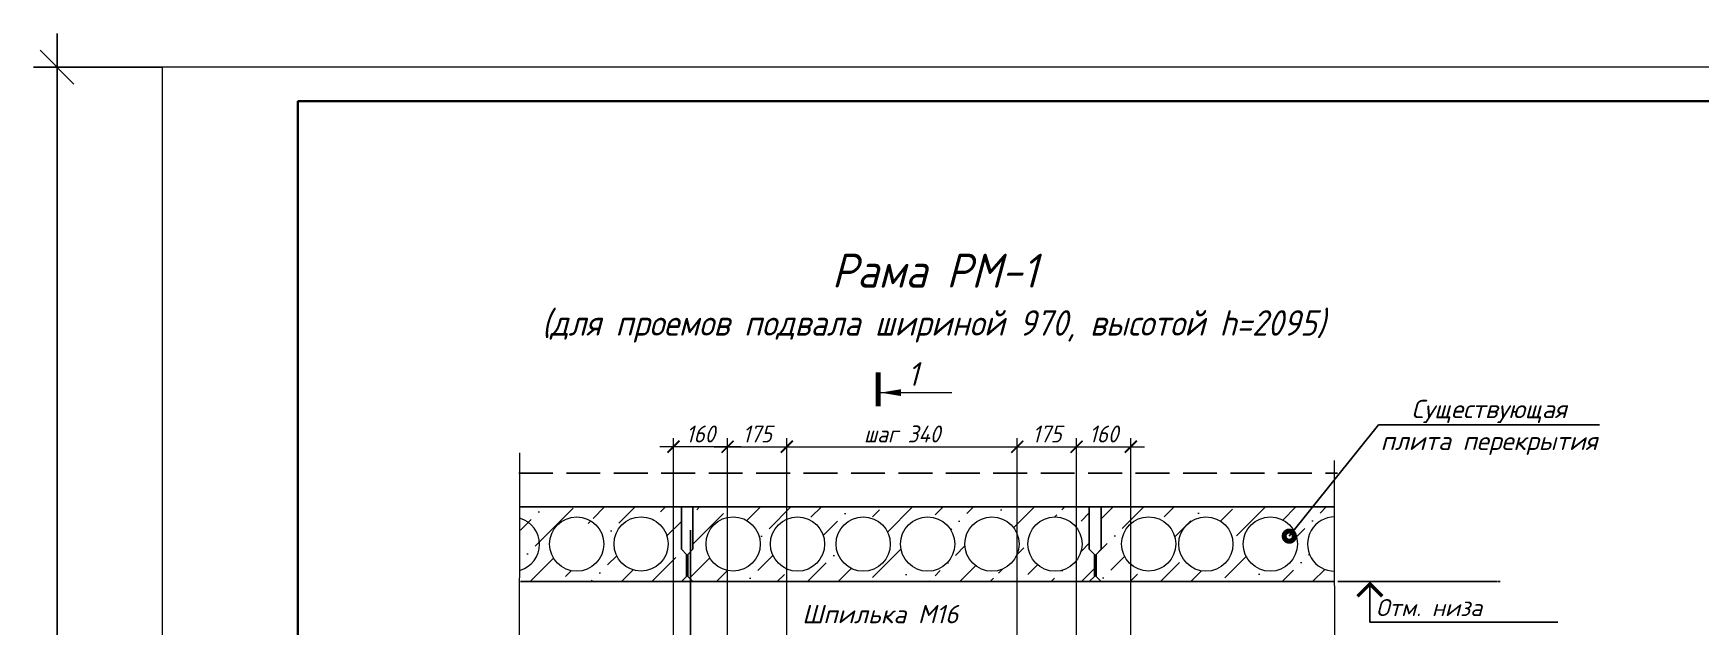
# Model space of a CAD drawing. Header units: millimetres. Extents: x 749182 to 2267578, y 70462 to 311449.
# Drawn here: x 2069564 to 2074485, y 229868 to 231619 of the extents above; entities that cross this region are included whole.
import ezdxf
from ezdxf.enums import TextEntityAlignment as Align

# ---------------------------------------------------------------- set-up
doc = ezdxf.new("R2010")
doc.units = ezdxf.units.MM
doc.linetypes.add('ГОСТ 2.303 4', pattern=[7, 5, -2, 0])
doc.layers.get('Defpoints').update_dxf_attribs({"color": 255})
for name, color, linetype, lineweight in [('1Стены', 252, 'Continuous', 25), ('монолит', 176, 'Continuous', 50), ('Размер', 7, 'Continuous', 13), ('размеры', 7, 'Continuous', 9), ('штрих', 8, 'Continuous', 5), ('штриховка кирпич', 42, 'Continuous', 5)]:
    doc.layers.add(name, color=color, linetype=linetype, lineweight=lineweight)
doc.layers.add('CS_UNPLOTTED', color=254, linetype='Continuous', plot=False)
doc.layers.add('Текст', color=7, linetype='Continuous')
doc.styles.add('GOST', font='', dxfattribs={"width": 0.8, "oblique": 10})
doc.styles.add('GOST 2.304_new', font='isocpeur.ttf', dxfattribs={"width": 0.9, "oblique": 15})
doc.styles.add('БДА100', font='romand.shx', dxfattribs={"width": 0.7})
doc.styles.add('М2', font='isocpeui.ttf')
doc.styles.get('GOST').set_extended_font_data('GOST type A')
doc.dimstyles.new('SPDS', dxfattribs={"dimscale": 25, "dimtxt": 2.5, "dimasz": 1.77, "dimexe": 1.25, "dimexo": 0.625, "dimtad": 1, "dimdec": 0, "dimrnd": 0.001, "dimtxsty": 'GOST 2.304_new', "dimblk": 'ARCHTICK', "dimcen": 2.5, "dimdle": 2, "dimclrt": 256, "dimazin": 2, "dimtfac": 0.75, "dimtdec": 0, "dimtmove": 1, "dimatfit": 3, "dimfxl": 0, "dimtolj": 1, "dimlwd": 9, "dimlwe": 9, "dimarcsym": 0})
doc.dimstyles.new('БДА1', dxfattribs={"dimtxt": 2, "dimasz": 1, "dimexe": 0.7, "dimexo": 0, "dimgap": 0.8, "dimtad": 1, "dimdec": 0, "dimrnd": 1, "dimzin": 0, "dimdsep": 46, "dimtxsty": 'БДА100', "dimblk": 'OBLIQUE', "dimcen": 2, "dimdle": 1, "dimadec": 0, "dimazin": 0, "dimtfac": 1, "dimtdec": 0, "dimtmove": 1, "dimatfit": 3, "dimldrblk": 'NONE', "dimfxl": 0, "dimtolj": 1, "dimtzin": 0, "dimlwd": -1, "dimlwe": -1, "dimarcsym": 0})

# ---------------------------------------------------------------- blocks, each defined once
blk = doc.blocks.new('_ArchTick')
at = {"color": 0, "linetype": 'ByBlock', "const_width": 0.15}
blk.add_lwpolyline([(-0.5, -0.5), (0.5, 0.5)], dxfattribs=at)
blk = doc.blocks.new('*D1626')
at = {"layer": 'Defpoints', "color": 0, "lineweight": 20, "ltscale": 20, "transparency": 16777216}
for p in [(2071453, 230399), (2071453, 229711.1), (2071613, 229471.1)]:
    blk.add_point(p, dxfattribs=at)
at = {"layer": 'размеры', "color": 0, "lineweight": 9, "ltscale": 20, "transparency": 16777216}
for p, q in [((2071653, 230399), (2071413, 230399)), ((2071453, 229723.6), (2071453, 230424)), ((2071613, 229483.6), (2071613, 230424))]:
    blk.add_line(p, q, dxfattribs=at)
at = {"layer": 'размеры', "color": 0, "lineweight": 9, "ltscale": 20, "transparency": 16777216, "xscale": 35.4, "yscale": 35.4, "zscale": 35.4, "rotation": 180}
blk.add_blockref('_ArchTick', (2071453, 230399), dxfattribs=at)
at = {"layer": 'размеры', "color": 0, "lineweight": 9, "ltscale": 20, "transparency": 16777216, "xscale": 35.4, "yscale": 35.4, "zscale": 35.4}
blk.add_blockref('_ArchTick', (2071613, 230399), dxfattribs=at)
at = {"layer": 'размеры', "ltscale": 20, "transparency": 16777216, "insert": (2071533, 230436.5), "char_height": 50, "attachment_point": 5, "style": 'GOST 2.304_new'}
blk.add_mtext('\\A1;160', dxfattribs=at)
blk = doc.blocks.new('*D1627')
at = {"layer": 'Defpoints', "color": 0, "lineweight": 20, "ltscale": 20, "transparency": 16777216}
for p in [(2072803, 230399), (2072643, 229711.1), (2072803, 229711.1)]:
    blk.add_point(p, dxfattribs=at)
at = {"layer": 'размеры', "color": 0, "lineweight": 9, "ltscale": 20, "transparency": 16777216}
for p, q in [((2072603, 230399), (2072843, 230399)), ((2072643, 229723.6), (2072643, 230424)), ((2072803, 229723.6), (2072803, 230424))]:
    blk.add_line(p, q, dxfattribs=at)
at = {"layer": 'размеры', "color": 0, "lineweight": 9, "ltscale": 20, "transparency": 16777216, "xscale": 35.4, "yscale": 35.4, "zscale": 35.4, "rotation": 180}
blk.add_blockref('_ArchTick', (2072643, 230399), dxfattribs=at)
at = {"layer": 'размеры', "color": 0, "lineweight": 9, "ltscale": 20, "transparency": 16777216, "xscale": 35.4, "yscale": 35.4, "zscale": 35.4}
blk.add_blockref('_ArchTick', (2072803, 230399), dxfattribs=at)
at = {"layer": 'размеры', "ltscale": 20, "transparency": 16777216, "insert": (2072723, 230436.5), "char_height": 50, "attachment_point": 5, "style": 'GOST 2.304_new'}
blk.add_mtext('\\A1;160', dxfattribs=at)
blk = doc.blocks.new('*D1622')
at = {"layer": 'Defpoints', "color": 0, "lineweight": 20, "ltscale": 20, "transparency": 16777216}
for p in [(2071787.8, 230399), (2071613, 230321.3), (2071787.8, 229591.1)]:
    blk.add_point(p, dxfattribs=at)
at = {"layer": 'размеры', "color": 0, "lineweight": 9, "ltscale": 20, "transparency": 16777216}
for p, q in [((2071573, 230399), (2071827.8, 230399)), ((2071613, 230333.8), (2071613, 230424)), ((2071787.8, 229603.6), (2071787.8, 230424))]:
    blk.add_line(p, q, dxfattribs=at)
at = {"layer": 'размеры', "color": 0, "lineweight": 9, "ltscale": 20, "transparency": 16777216, "xscale": 35.4, "yscale": 35.4, "zscale": 35.4, "rotation": 180}
blk.add_blockref('_ArchTick', (2071613, 230399), dxfattribs=at)
at = {"layer": 'размеры', "color": 0, "lineweight": 9, "ltscale": 20, "transparency": 16777216, "xscale": 35.4, "yscale": 35.4, "zscale": 35.4}
blk.add_blockref('_ArchTick', (2071787.8, 230399), dxfattribs=at)
at = {"layer": 'размеры', "ltscale": 20, "transparency": 16777216, "insert": (2071700.4, 230436.5), "char_height": 50, "attachment_point": 5, "style": 'GOST 2.304_new'}
blk.add_mtext('\\A1;175', dxfattribs=at)
blk = doc.blocks.new('*D1623')
at = {"layer": 'Defpoints', "color": 0, "lineweight": 20, "ltscale": 20, "transparency": 16777216}
for p in [(2072643, 230399), (2072643, 230080.5), (2072467.9, 229591.1)]:
    blk.add_point(p, dxfattribs=at)
at = {"layer": 'размеры', "color": 0, "lineweight": 9, "ltscale": 20, "transparency": 16777216}
for p, q in [((2072427.9, 230399), (2072683, 230399)), ((2072467.9, 229603.6), (2072467.9, 230424)), ((2072643, 230093), (2072643, 230424))]:
    blk.add_line(p, q, dxfattribs=at)
at = {"layer": 'размеры', "color": 0, "lineweight": 9, "ltscale": 20, "transparency": 16777216, "xscale": 35.4, "yscale": 35.4, "zscale": 35.4, "rotation": 180}
blk.add_blockref('_ArchTick', (2072467.9, 230399), dxfattribs=at)
at = {"layer": 'размеры', "color": 0, "lineweight": 9, "ltscale": 20, "transparency": 16777216, "xscale": 35.4, "yscale": 35.4, "zscale": 35.4}
blk.add_blockref('_ArchTick', (2072643, 230399), dxfattribs=at)
at = {"layer": 'размеры', "ltscale": 20, "transparency": 16777216, "insert": (2072555.4, 230436.5), "char_height": 50, "attachment_point": 5, "style": 'GOST 2.304_new'}
blk.add_mtext('\\A1;175', dxfattribs=at)
blk = doc.blocks.new('*D1624')
at = {"layer": 'Defpoints', "color": 0, "lineweight": 20, "ltscale": 20, "transparency": 16777216}
for p in [(2072467.9, 230399), (2071787.8, 230345.8), (2072467.9, 230274.3)]:
    blk.add_point(p, dxfattribs=at)
at = {"layer": 'размеры', "color": 0, "lineweight": 9, "ltscale": 20, "transparency": 16777216}
for p, q in [((2071747.8, 230399), (2072507.9, 230399)), ((2071787.8, 230358.3), (2071787.8, 230424)), ((2072467.9, 230286.8), (2072467.9, 230424))]:
    blk.add_line(p, q, dxfattribs=at)
at = {"layer": 'размеры', "color": 0, "lineweight": 9, "ltscale": 20, "transparency": 16777216, "xscale": 35.4, "yscale": 35.4, "zscale": 35.4, "rotation": 180}
blk.add_blockref('_ArchTick', (2071787.8, 230399), dxfattribs=at)
at = {"layer": 'размеры', "color": 0, "lineweight": 9, "ltscale": 20, "transparency": 16777216, "xscale": 35.4, "yscale": 35.4, "zscale": 35.4}
blk.add_blockref('_ArchTick', (2072467.9, 230399), dxfattribs=at)
at = {"layer": 'размеры', "ltscale": 20, "transparency": 16777216, "insert": (2072127.9, 230436.5), "char_height": 50, "attachment_point": 5, "style": 'GOST 2.304_new'}
blk.add_mtext('\\A1;шаг 340', dxfattribs=at)
blk = doc.blocks.new('_Oblique')
at = {"color": 0, "linetype": 'ByBlock', "lineweight": -2}
blk.add_line((-0.5, -0.5), (0.5, 0.5), dxfattribs=at)
blk = doc.blocks.new('*D715')
at = {"layer": 'Defpoints', "color": 0, "transparency": 16777216}
for p, q in [((-15.52, -5), (-15.52, 425)), ((0, 420), (-19.02, 420)), ((0, 0), (-19.02, 0))]:
    blk.add_line(p, q, dxfattribs=at)
for p in [(-15.52, 420), (0, 420), (0, 0)]:
    blk.add_point(p, dxfattribs=at)
at = {"layer": 'Defpoints', "color": 0, "transparency": 16777216, "xscale": 5, "yscale": 5, "zscale": 5}
for p, rotation in [((-15.52, 420), 90), ((-15.52, 0), 270)]:
    blk.add_blockref('_Oblique', p, dxfattribs=dict(at, rotation=rotation))
at = {"layer": 'Defpoints', "color": 0, "lineweight": 0, "transparency": 16777216, "insert": (-24.52, 148.5), "char_height": 10, "attachment_point": 5, "rotation": 90, "style": 'БДА100'}
blk.add_mtext('\\A1;420', dxfattribs=at)
blk = doc.blocks.new('_None')
blk = doc.blocks.new('*U713')
at = {"color": 44, "lineweight": 20, "ltscale": 10}
for p, q in [((594, 420), (0, 420)), ((0, 420), (0, 0))]:
    blk.add_line(p, q, dxfattribs=at)
at = {"color": 137, "lineweight": 35, "ltscale": 10}
for p, q in [((589, 415), (20, 415)), ((20, 415), (20, 5))]:
    blk.add_line(p, q, dxfattribs=at)
at = {"color": 44, "lineweight": 13, "style": 'GOST', "oblique": 10, "width": 0.8}
for tag in ['ФОРМАТВЕРТ', 'ФОРМАТГОРИЗ']:
    blk.add_attdef(tag, (542.98, 1.6), '', height=2, dxfattribs=at)
at = {"layer": 'Defpoints', "color": 251, "lineweight": 0}
dim = blk.add_linear_dim(base=(-15.52, 420), p1=(0, 0), p2=(0, 420), angle=90, dimstyle='БДА1', override={"dimscale": 5}, dxfattribs=at)
dim.commit()
dim.dimension.update_dxf_attribs({"geometry": '*D715', "text_midpoint": (-15.52, 148.5), "dimtype": 128})

msp = doc.modelspace()

# ---------------------------------------------------------------- hatches: boundary and pattern name
at = {"layer": 'штрих', "ltscale": 100}
h = msp.add_hatch(dxfattribs=at)
h.set_pattern_fill('ANSI36', color=256, scale=20)
h.set_pattern_definition([(45, (-39861497.944, -1208845.605), (33.67596045, 123.47852166), [158.75, -31.75, 0, -31.75])])
edge = h.paths.add_edge_path(flags=16)
edge.add_arc((2071167.7179, 230111.5872), 80, 0, 360)
h.paths.add_polyline_path([(2071216.1765, 230168.4678), (2071179.1024, 230178.4018), (2071179.1024, 230212.8393), (2071216.1765, 230202.9053)], flags=16)
edge = h.paths.add_edge_path(flags=16)
edge.add_arc((2071357.7166, 230112.0508), 80, 0, 360)
h.paths.add_polyline_path([(2071354.5742, 230113.6195), (2071365.3045, 230153.6656), (2071421.6795, 230153.6656), (2071410.9492, 230113.6195)], flags=0)
h.paths.add_polyline_path([(2071287.8152, 230006.8545), (2071249.7056, 230017.0659), (2071249.7056, 230052.4354), (2071287.8152, 230042.224)], flags=16)
h.paths.add_polyline_path([(2070998.2722, 230032.5811), (2070998.4594, 230190.1058), (2070998.4814, 230208.6365), (2070998.484, 230221.2872), (2070998.1714, 230001.2872), (2070998.235, 230001.281)])
h.paths.add_polyline_path([(2071001.6238, 230221.2872), (2071476.4946, 230221.2872), (2071476.4946, 230096.2872), (2071491.4946, 230081.2872), (2071491.4946, 230016.2872), (2071476.4946, 230001.2872), (2071001.3112, 230001.2872)])
h = msp.add_hatch(dxfattribs=at)
h.set_pattern_fill('ANSI36', color=256, scale=20)
h.set_pattern_definition([(45, (-40513548.267, -1193314.686), (33.67596045, 123.47852166), [158.75, -31.75, 0, -31.75])])
h.paths.add_polyline_path([(2072025.5241, 230190.6315), (2072025.5241, 230221.2872), (2071842.3283, 230221.2872), (2071842.3283, 230188.2007, -0.331054119), (2071899.2984, 230111.5872, -0.331054119), (2071842.3283, 230034.9737), (2071842.3283, 230001.2872), (2072025.5241, 230001.2872), (2072025.5241, 230032.5429, -0.460293486), (2071933.1953, 230111.5872, -0.460293486)])
h.paths.add_polyline_path([(2071510.5217, 230221.2872), (2071510.5217, 230096.2872), (2071495.5217, 230081.2872), (2071495.5217, 230016.2872), (2071510.5217, 230001.2872), (2071827.6283, 230001.2872), (2071827.6283, 230032.0221, -0.44510651), (2071739.2984, 230111.5872, -0.44510651), (2071827.6283, 230191.1524), (2071827.6283, 230221.2872)])
h.paths.add_polyline_path([(2071709.2998, 230112.0508, -1), (2071549.2998, 230112.0508, -1)], flags=16)
h.paths.add_polyline_path([(2072040.2241, 230221.2872), (2072040.2241, 230186.8829, -0.102074753), (2072067.816, 230170.0387, -0.844047219), (2072152.8775, 230173.7815, -0.195504104), (2072210.5485, 230191.2486), (2072210.5485, 230221.2872)])
h.paths.add_polyline_path([(2072152.8775, 230173.7815, 0.844047219), (2072067.816, 230170.0387, -0.207728726), (2072093.1953, 230111.5872, -0.207728726), (2072067.816, 230053.1358, 0.844047219), (2072152.8775, 230049.393, -0.226394881), (2072123.1953, 230111.5872, -0.226394881)])
h.paths.add_polyline_path([(2072210.5485, 230001.2872), (2072210.5485, 230031.9259, -0.195504104), (2072152.8775, 230049.393, -0.844047219), (2072067.816, 230053.1358, -0.102074753), (2072040.2241, 230036.2915), (2072040.2241, 230001.2872)])
h.paths.add_polyline_path([(2072283.1953, 230111.5872, -0.334587013), (2072225.2485, 230034.687), (2072225.2485, 230001.2872), (2072397.7068, 230001.2872), (2072397.7068, 230031.7145, -0.43083795), (2072313.1953, 230111.5872, -0.43083795), (2072397.7068, 230191.4599), (2072397.7068, 230221.2872), (2072225.2485, 230221.2872), (2072225.2485, 230188.4875, -0.334587013)])
h.paths.add_polyline_path([(2072412.4068, 230221.2872), (2072412.4068, 230189.2462, -0.344840005), (2072473.1953, 230111.5872, -0.344840005), (2072412.4068, 230033.9282), (2072412.4068, 230001.2872), (2072584.865, 230001.2872), (2072584.865, 230031.7811, -0.434760374), (2072499.2984, 230111.5872, -0.434760374), (2072584.865, 230191.3933), (2072584.865, 230221.2872)])
h.paths.add_polyline_path([(2072659.2984, 230111.5872, -0.341037633), (2072599.565, 230034.1969), (2072599.565, 230001.2872), (2072680.5217, 230001.2872), (2072695.5217, 230016.2872), (2072695.5217, 230081.2872), (2072680.5217, 230096.2872), (2072680.5217, 230221.2872), (2072599.565, 230221.2872), (2072599.565, 230188.9776, -0.341037633)])
h.paths.add_polyline_path([(2071640.5324, 230048.3254), (2071721.3963, 230048.3254), (2071742.857, 230128.4177), (2071661.993, 230128.4177)], flags=24)
h.paths.add_polyline_path([(2071425.0097, 230114.8007), (2071541.1347, 230114.8007), (2071562.0404, 230192.8219), (2071445.9154, 230192.8219)], flags=9)
h.paths.add_polyline_path([(2072322.3068, 229981.8793), (2072322.3068, 230052.6182), (2072246.0876, 230073.0411), (2072246.0876, 230002.3022)], flags=9)
at = {"layer": 'штрих', "lineweight": 20}
h = msp.add_hatch(dxfattribs=at)
h.set_pattern_fill('ANSI36', color=256, scale=20)
h.set_pattern_definition([(45, (0, 24195.8), (33.6759605, 123.4785217), [158.75, -31.75, 0, -31.75])])
h.paths.add_polyline_path([(2073339.8703, 230221.2872), (2072715.8034, 230221.2872), (2072715.8034, 230096.2872), (2072700.8034, 230081.2872), (2072700.8034, 230016.2872), (2072715.8034, 230001.2872), (2073404.9407, 230001.2872), (2073404.903, 230031.5879, -1.002795937), (2073404.7039, 230191.5871), (2073404.6669, 230221.2872), (2073339.8703, 230221.2872), (2073283.9163, 230151.4931, -0.131307255), (2073294.5801, 230111.5872, -1), (2073134.5801, 230111.5872, -0.767866325), (2073283.9163, 230151.4931)])
h.paths.add_polyline_path([(2073104.5801, 230111.5872, -1), (2072944.5801, 230111.5872, -1)], flags=16)
h.paths.add_polyline_path([(2072935.6968, 230112.0508, -1), (2072775.6968, 230112.0508, -1)], flags=16)

# ---------------------------------------------------------------- linework, layer by layer
at = {"layer": '1Стены', "color": 6, "linetype": 'ГОСТ 2.303 4', "ltscale": 20}
msp.add_line((2070997.2508, 230321.2872), (2073413.0596, 230321.2872), dxfattribs=at)
at = {"layer": 'CS_UNPLOTTED', "ltscale": 20}
msp.add_line((2071502.9963, 230152.995), (2071502.9963, 227342.979), dxfattribs=at)
at = {"layer": 'монолит', "lineweight": 25, "ltscale": 100}
for p, q in [((2071001.6238, 230221.2872), (2073403.2094, 230221.2872)), ((2071001.6238, 230221.2872), (2073405.3082, 230221.2872)), ((2071001.3112, 230001.2872), (2073403.522, 230001.2872)), ((2071001.3112, 230001.2872), (2073404.9407, 230001.2872)), ((2073454.7159, 230001.2872), (2073883.522, 230001.2872)), ((2073884.8847, 230001.2872), (2073893.0596, 230001.2872))]:
    msp.add_line(p, q, dxfattribs=at)
at = {"layer": 'Размер', "linetype": 'Continuous', "ltscale": 20}
msp.add_line((2072064.3903, 230558.4848), (2072274.6516, 230558.4848), dxfattribs=at)
at = {"layer": 'Размер', "linetype": 'Continuous', "ltscale": 20, "const_width": 14}
msp.add_lwpolyline([(2072057.3903, 230618.4848), (2072057.3903, 230518.4848)], dxfattribs=at)
at = {"layer": 'Размер', "linetype": 'Continuous', "ltscale": 20}
msp.add_solid([(2072064.3903, 230558.4848), (2072124.4804, 230568.5404), (2072124.4804, 230548.4292)], dxfattribs=at)
at = {"layer": 'Текст', "ltscale": 20}
for p, q in [((2073270.7608, 230135.0836), (2073533.8417, 230463.237)), ((2073533.8417, 230463.237), (2074186.7617, 230463.237))]:
    msp.add_line(p, q, dxfattribs=at)
at = {"layer": 'Текст', "ltscale": 10}
for p, q in [((2071476.4946, 230221.2872), (2071476.4946, 230096.2872)), ((2071510.5217, 230221.2872), (2071510.5217, 230096.2872)), ((2072680.5217, 230221.2872), (2072680.5217, 230096.2872)), ((2072715.8034, 230221.2872), (2072715.8034, 230096.2872)), ((2071491.4946, 230081.2872), (2071476.4946, 230096.2872)), ((2071491.4946, 230081.2872), (2071491.4946, 230016.2872)), ((2071495.5217, 230081.2872), (2071510.5217, 230096.2872)), ((2071495.5217, 230081.2872), (2071495.5217, 230016.2872)), ((2072695.5217, 230081.2872), (2072680.5217, 230096.2872)), ((2072695.5217, 230081.2872), (2072695.5217, 230016.2872)), ((2072700.8034, 230081.2872), (2072715.8034, 230096.2872)), ((2072700.8034, 230081.2872), (2072700.8034, 230016.2872)), ((2071476.4946, 230001.2872), (2071491.4946, 230016.2872)), ((2071510.5217, 230001.2872), (2071495.5217, 230016.2872)), ((2072695.5217, 230016.2872), (2072680.5217, 230001.2872)), ((2072700.8034, 230016.2872), (2072715.8034, 230001.2872))]:
    msp.add_line(p, q, dxfattribs=at)
at = {"layer": 'Текст', "linetype": 'Continuous', "ltscale": 10}
for p, q in [((2073414.4223, 230001.2872), (2073694.6879, 230001.2872)), ((2073508.5536, 230001.2872), (2073508.5536, 229881.2872)), ((2073508.5536, 229881.2872), (2074063.0793, 229881.2872))]:
    msp.add_line(p, q, dxfattribs=at)
at = {"layer": 'Текст', "ltscale": 20, "const_width": 30}
msp.add_lwpolyline([(2073278.2608, 230135.0836, 1), (2073263.2608, 230135.0836, 1)], format="xyb", close=True, dxfattribs=at)
at = {"layer": 'Текст', "linetype": 'Continuous', "ltscale": 10, "const_width": 10}
msp.add_lwpolyline([(2073545.0181, 229957.7517), (2073508.5536, 229994.2162), (2073472.0892, 229957.7517)], dxfattribs=at)
at = {"layer": 'штрих', "ltscale": 100}
for centre in [(2071167.7179, 230111.5872), (2071357.7166, 230112.0508), (2071629.2998, 230112.0508), (2071819.2984, 230111.5872), (2072013.1953, 230111.5872), (2072203.1953, 230111.5872), (2072393.1953, 230111.5872), (2072579.2984, 230111.5872), (2072855.6968, 230112.0508), (2073024.5801, 230111.5872), (2073214.5801, 230111.5872)]:
    msp.add_circle(centre, 80, dxfattribs=at)
for centre, start, end in [((2070977.7193, 230111.1236), 287.1870798, 72.6501105), ((2073404.5801, 230111.5872), 89.9113303, 270.2312735)]:
    msp.add_arc(centre, 80, start, end, dxfattribs=at)
at = {"layer": 'штриховка кирпич', "linetype": 'Continuous', "ltscale": 20}
for points in [[(2070998.5601, 230380.7327), (2070995.8012, 228163.8006), (2071070.7763, 228146.1941), (2070920.7267, 228111.4072), (2070995.7018, 228093.8007), (2070992.9429, 226765.1969)], [(2073410.1131, 226766.4184), (2073407.3543, 228071.7419), (2073332.3295, 228089.1353), (2073482.2796, 228124.3484), (2073407.2548, 228141.7418), (2073404.496, 230358.6708)]]:
    msp.add_lwpolyline(points, dxfattribs=at)

# ---------------------------------------------------------------- block references
at = {"xscale": 20, "yscale": 20, "zscale": 20}
msp.add_blockref('*U713', (2069944.3124, 223118.5483), dxfattribs=at)

# ---------------------------------------------------------------- texts
at = {"layer": 'Размер', "linetype": 'Continuous', "ltscale": 20, "style": 'GOST 2.304_new', "oblique": 15, "width": 0.9}
msp.add_text('1', height=70, dxfattribs=at).set_placement((2072144.3903, 230578.4848))
at = {"layer": 'Текст', "ltscale": 20, "style": 'М2'}
for s, p in [('Существующая', (2073860.3017, 230483.237)), ('Шпилька М16', (2072063.4327, 229878.0529))]:
    msp.add_text(s, height=54, dxfattribs=at).set_placement(p, align=Align.CENTER)
msp.add_text('плита перекрытия', height=54, dxfattribs=at).set_placement((2073860.3017, 230443.237), align=Align.TOP_CENTER)
at = {"layer": 'Текст', "linetype": 'Continuous', "ltscale": 10, "style": 'М2'}
msp.add_text('Отм. низа', height=50, dxfattribs=at).set_placement((2073526.5536, 229899.2872))
at = {"layer": 'Текст', "lineweight": 30, "ltscale": 20, "insert": (2070944.6917, 230968.3338), "char_height": 100, "attachment_point": 1, "style": 'GOST 2.304_new'}
msp.add_mtext_dynamic_manual_height_columns('\\pi975.87974;Рама РМ-1{\\H0.75x; \\P\\pi119.73226;(для проемов подвала шириной 970, высотой h=2095)}', width=2590.349317, gutter_width=125, heights=[0], dxfattribs=at)

# ---------------------------------------------------------------- dimensions: what is measured, and where the dimension line sits
at = {"layer": 'размеры', "ltscale": 20}
dim = msp.add_linear_dim(base=(2072467.8753, 230398.9986), p1=(2071787.8298, 230345.8362), p2=(2072467.8753, 230274.2932), text='шаг 340', dimstyle='SPDS', override={"dimscale": 20, "dimfxl": 1.25, "dimtfill": 0, "dimarcsym": 1}, dxfattribs=at)
dim.commit()
dim.dimension.update_dxf_attribs({"geometry": '*D1624', "text_midpoint": (2072127.8526, 230436.4986)})
for base, p1, p2, picture, middle in [((2071452.9963, 230398.9986), (2071613.0012, 229471.1467), (2071452.9963, 229711.1467), '*D1626', (2071532.9988, 230436.4986)), ((2071787.8298, 230398.9986), (2071613.0012, 230321.2872), (2071787.8298, 229591.1467), '*D1622', (2071700.4155, 230436.4986)), ((2072643.0062, 230398.9986), (2072467.8753, 229591.1467), (2072643.0062, 230080.4788), '*D1623', (2072555.4407, 230436.4986)), ((2072803.0062, 230398.9986), (2072643.0062, 229711.1467), (2072803.0062, 229711.1467), '*D1627', (2072723.0062, 230436.4986))]:
    dim = msp.add_linear_dim(base=base, p1=p1, p2=p2, dimstyle='SPDS', override={"dimscale": 20, "dimfxl": 1.25, "dimtfill": 0, "dimarcsym": 1}, dxfattribs=at)
    dim.commit()
    dim.dimension.update_dxf_attribs({"geometry": picture, "text_midpoint": middle})

doc.saveas('drawing.dxf')
